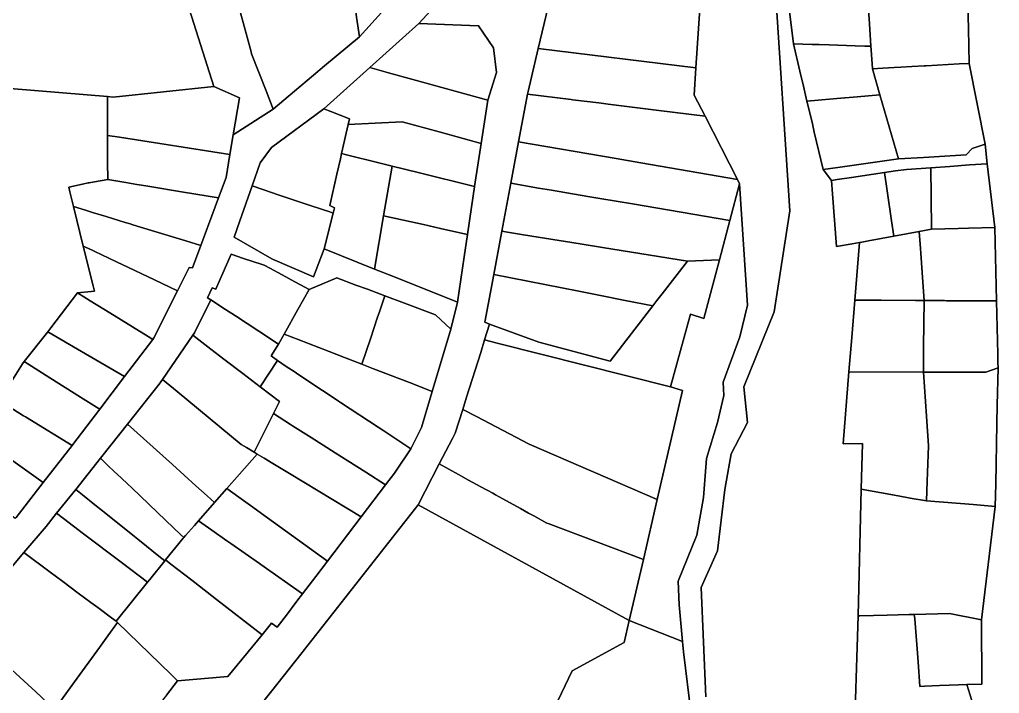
# Model space of a CAD drawing. Header units: inches. Extents: x 469449 to 472390, y 1000542 to 1004361.
# Drawn here: x 470752 to 470988.2, y 1001671.8 to 1001834.2 of the extents above; entities that cross this region are included whole.
import ezdxf

# ---------------------------------------------------------------- set-up
doc = ezdxf.new("R2010")
doc.units = ezdxf.units.IN
doc.header["$MEASUREMENT"] = 0
doc.layers.add('Gulele_10_07_New_Parcel', color=7, linetype='Continuous')

msp = doc.modelspace()

# ---------------------------------------------------------------- linework, layer by layer
at = {"layer": 'Gulele_10_07_New_Parcel'}
for points in [[(470988.89, 1001646.61), (470986.56, 1001654.06), (470981.96, 1001668.75), (470980.35, 1001673.89), (470984.01, 1001674.03), (470983.89, 1001689.52), (470987.23, 1001716.87), (470987.33, 1001722.22), (470987.62, 1001736.83), (470987.71, 1001741.26), (470987.89, 1001750.27), (470987.86, 1001751.57), (470987.82, 1001753.54), (470987.53, 1001766.4), (470987.13, 1001784.09), (470985.31, 1001799.48), (470984.75, 1001804.24), (470980.94, 1001823.68), (470980.74, 1001831.99), (470980.52, 1001841.21), (470979.75, 1001873.34), (470979.08, 1001895.18), (470986.58, 1001913.88), (471009.39, 1001948)], [(470805, 1001836.73), (470806.35, 1001831.8), (470807.8, 1001826.5), (470807.93, 1001826), (470811.41, 1001817.07), (470813.13, 1001812.68), (470803.49, 1001806.44), (470804.98, 1001815.36), (470798.86, 1001818.14), (470769.96, 1001909.06)], [(470860.54, 1001846.72), (470848.22, 1001833.29), (470836.42, 1001822.69), (470825.37, 1001812.75), (470812.7, 1001803.42), (470810, 1001799.69), (470808.04, 1001794.13), (470805.06, 1001785.68), (470803.7, 1001781.81), (470812.83, 1001776.54), (470812.95, 1001776.47), (470822.88, 1001772.2), (470825.44, 1001778.93), (470837.59, 1001774.08), (470842.14, 1001772.26), (470857.55, 1001766.11), (470855.95, 1001759.63), (470852.24, 1001763.05), (470844.79, 1001765.85), (470840.02, 1001767.64), (470835.84, 1001769.22), (470833.1, 1001770.24), (470828.47, 1001771.99), (470821.78, 1001769.17), (470817.45, 1001771.52), (470816.22, 1001772.18), (470814.22, 1001773.27), (470812.5, 1001774.2), (470810.99, 1001775.01), (470810.51, 1001775.17), (470805.99, 1001776.66), (470803.02, 1001777.65), (470802.22, 1001775.83), (470799.48, 1001769.66), (470799.28, 1001769.21), (470798.46, 1001769.6), (470797.33, 1001767.11), (470798.14, 1001766.65), (470794.19, 1001758.71), (470793.79, 1001758.12), (470786.43, 1001747.45), (470785.65, 1001746.32), (470777.99, 1001736.68), (470774, 1001731.65), (470771.47, 1001728.47), (470765.52, 1001720.97), (470760.93, 1001715.2), (470758.39, 1001712), (470753.05, 1001705.75), (470747.26, 1001698.95)], [(470787.41, 1001671.33), (470790.1, 1001674.83), (470802.24, 1001675.82), (470810.46, 1001685.89), (470812.74, 1001688.68), (470814.12, 1001687.75), (470816.31, 1001690.62), (470818.87, 1001694), (470820.21, 1001695.76), (470823.39, 1001699.95), (470826.21, 1001703.65), (470834.36, 1001714.37), (470840.23, 1001722.09), (470842.35, 1001724.88), (470842.67, 1001725.35), (470846.35, 1001730.71), (470848.51, 1001735.07), (470848.9, 1001735.85), (470851.49, 1001744.6), (470855.95, 1001759.63), (470857.55, 1001766.11), (470859.17, 1001777.05), (470859.98, 1001782.44), (470860.96, 1001789.05), (470861.68, 1001793.88), (470861.69, 1001793.99), (470863.29, 1001804.4), (470864.88, 1001814.78), (470866.98, 1001821.51), (470866.27, 1001827.42), (470862.6, 1001832.72), (470848.22, 1001833.29), (470860.54, 1001846.72)], [(470915.79, 1001651.56), (470912.09, 1001681.76), (470911.85, 1001684.29), (470911.02, 1001693.15), (470910.81, 1001698.85), (470915.29, 1001709.96), (470916.86, 1001719), (470917.57, 1001728.4), (470920.28, 1001737.09), (470921.77, 1001743.64), (470921.63, 1001746.78), (470925.62, 1001757.74), (470927.47, 1001765.36), (470925.6, 1001794.67), (470925.08, 1001795.69), (470917.25, 1001810.93), (470914.64, 1001816.03), (470915.07, 1001822.58), (470916.63, 1001846.43)], [(470751.17, 1001714.18), (470757.71, 1001722.6), (470764.65, 1001731.53), (470764.84, 1001731.76), (470771.31, 1001740.3), (470777.28, 1001748.16), (470784.09, 1001757.13), (470784.34, 1001757.47), (470790.06, 1001768.87), (470792.88, 1001774.49), (470793.67, 1001774.35), (470795.68, 1001779.78), (470799.95, 1001791.26), (470801.78, 1001796.2), (470802.71, 1001801.74), (470803.49, 1001806.44), (470813.13, 1001812.68), (470818.29, 1001817), (470822.89, 1001820.84), (470825.54, 1001823.06), (470833.91, 1001830.05), (470844.56, 1001841.91)], [(470934.07, 1001843.48), (470937.72, 1001788.09), (470933.88, 1001763.8), (470926.61, 1001745.71), (470927.47, 1001737.09), (470923.55, 1001729.54), (470921.99, 1001720.93), (470920.28, 1001706.11), (470916.29, 1001697.28), (470917.43, 1001670.93)], [(470917.43, 1001670.93), (470916.29, 1001697.28), (470920.28, 1001706.11), (470921.99, 1001720.93), (470923.55, 1001729.54), (470927.47, 1001737.09), (470926.61, 1001745.71), (470933.88, 1001763.8), (470937.72, 1001788.09), (470934.07, 1001843.48)], [(470936.72, 1001843.42), (470938.56, 1001828.4), (470940.11, 1001821.84), (470940.98, 1001818.15), (470941.82, 1001814.6), (470942.73, 1001810.76), (470943.13, 1001809.09), (470943.59, 1001807.13), (470945.73, 1001798.1), (470947.73, 1001795.45), (470947.97, 1001792.26), (470948.93, 1001779.49), (470952.75, 1001780.19), (470954.49, 1001780.51), (470953.36, 1001766.58), (470952.63, 1001757.61), (470951.96, 1001749.29), (470950.56, 1001731.93), (470955.18, 1001731.99), (470954.91, 1001720.99), (470954.16, 1001690.45), (470953.15, 1001657.85)], [(470880.4, 1001841.38), (470877.05, 1001827.25), (470874.6, 1001816.88), (470874.48, 1001816.27), (470872.32, 1001804.8), (470870.44, 1001794.78), (470868.26, 1001783.2), (470866.3, 1001772.79), (470864.13, 1001761.27), (470865.32, 1001760.82), (470864.11, 1001756.99), (470863.16, 1001753.97), (470859.76, 1001743.21), (470858.83, 1001740.26), (470857.01, 1001734.5), (470856.37, 1001733.25), (470853.19, 1001727.1), (470848.08, 1001717.23), (470819.78, 1001681.24), (470814.36, 1001674.35), (470810.35, 1001669.25)], [(470727.17, 1001819.5), (470773.22, 1001815.68), (470773.22, 1001814.39), (470773.23, 1001807.06), (470773.23, 1001806.32), (470773.23, 1001799.91), (470773.24, 1001795.67), (470770.08, 1001795.12), (470768.79, 1001794.89), (470768.57, 1001794.85), (470767.18, 1001794.55), (470763.87, 1001793.82), (470764.14, 1001792.74), (470765.03, 1001789.14), (470767.36, 1001779.63), (470769.73, 1001770.02), (470770.03, 1001768.79), (470769.26, 1001768.71), (470765.94, 1001768.36), (470759.53, 1001759.93), (470758.77, 1001758.96), (470753.12, 1001751.81), (470752.7, 1001751.27), (470750.28, 1001747.36)], [(470870.57, 1001646.56), (470885.24, 1001677.25), (470897.77, 1001684.08), (470898.99, 1001689.36), (470911.85, 1001684.29), (470912.09, 1001681.76), (470915.79, 1001651.56)], [(470749.14, 1001678.37), (470755.89, 1001672.12), (470760.44, 1001667.9)]]:
    msp.add_lwpolyline(points, dxfattribs=at)
for points in [[(470798.86, 1001818.14), (470774.52, 1001815.57), (470773.22, 1001815.68), (470727.17, 1001819.5), (470704.97, 1001821.34), (470700.91, 1001835.3), (470724.97, 1001847.76), (470725.9, 1001866.2), (470727.2, 1001888.2), (470727.25, 1001888.98), (470738.43, 1001897.88), (470759.64, 1001904.72), (470769.96, 1001909.06)], [(470818.29, 1001817), (470813.13, 1001812.68), (470811.41, 1001817.07), (470807.93, 1001826), (470807.8, 1001826.5), (470806.35, 1001831.8), (470805, 1001836.73), (470803.8, 1001841.09), (470829.87, 1001850.04), (470831.86, 1001847.02), (470833.2, 1001834.82), (470833.91, 1001830.05), (470825.54, 1001823.06), (470822.89, 1001820.84)], [(470844.56, 1001841.91), (470833.91, 1001830.05), (470833.2, 1001834.82), (470831.86, 1001847.02), (470834.31, 1001843.33), (470838.76, 1001841.55), (470844.45, 1001843.48)], [(470916.63, 1001846.43), (470915.07, 1001822.58), (470877.05, 1001827.25), (470880.4, 1001841.38), (470899.76, 1001841.23), (470899.96, 1001842.12), (470900.17, 1001843), (470901.2, 1001847.51)], [(470960.08, 1001822.53), (470957.59, 1001822.39), (470957.29, 1001826.93), (470957.23, 1001827.8), (470956.87, 1001833.18), (470956.33, 1001841.44), (470956.27, 1001844.06), (470959.58, 1001843.67), (470964.63, 1001843.08), (470970.5, 1001842.39), (470974.27, 1001841.94), (470980.52, 1001841.21), (470980.74, 1001831.99), (470980.94, 1001823.68), (470978.55, 1001823.55), (470970.57, 1001823.11), (470970.11, 1001823.09), (470967.1, 1001822.92), (470964.44, 1001822.77), (470962.86, 1001822.69)], [(470956.87, 1001833.18), (470957.23, 1001827.8), (470955.74, 1001827.85), (470953.45, 1001827.92), (470947.15, 1001828.12), (470944.75, 1001828.2), (470943.07, 1001828.25), (470938.56, 1001828.4), (470936.72, 1001843.42), (470956.33, 1001841.44)], [(470866.98, 1001821.51), (470864.88, 1001814.78), (470846.79, 1001819.81), (470840.9, 1001821.44), (470836.42, 1001822.69), (470848.22, 1001833.29), (470862.6, 1001832.72), (470866.27, 1001827.42)], [(470950.91, 1001815.37), (470941.82, 1001814.6), (470940.98, 1001818.15), (470940.11, 1001821.84), (470938.56, 1001828.4), (470943.07, 1001828.25), (470944.75, 1001828.2), (470947.15, 1001828.12), (470953.45, 1001827.92), (470955.74, 1001827.85), (470957.23, 1001827.8), (470957.29, 1001826.93), (470957.59, 1001822.39), (470959.41, 1001816.08), (470953.95, 1001815.62), (470951.03, 1001815.38)], [(470914.64, 1001816.03), (470917.25, 1001810.93), (470906.09, 1001812.32), (470899.01, 1001813.21), (470893.89, 1001813.85), (470891.64, 1001814.13), (470885.31, 1001814.92), (470884.97, 1001814.96), (470874.48, 1001816.27), (470874.6, 1001816.88), (470877.05, 1001827.25), (470915.07, 1001822.58)], [(470864.88, 1001814.78), (470863.29, 1001804.4), (470853.12, 1001807.16), (470844.2, 1001809.58), (470831.21, 1001808.91), (470831.53, 1001810.33), (470827.04, 1001812.09), (470825.37, 1001812.75), (470836.42, 1001822.69), (470840.9, 1001821.44), (470846.79, 1001819.81)], [(470969.91, 1001800.99), (470963.88, 1001800.63), (470959.41, 1001816.08), (470957.59, 1001822.39), (470960.08, 1001822.53), (470962.86, 1001822.69), (470964.44, 1001822.77), (470967.1, 1001822.92), (470970.11, 1001823.09), (470970.57, 1001823.11), (470978.55, 1001823.55), (470980.94, 1001823.68), (470984.75, 1001804.24), (470981.62, 1001803.13), (470980.17, 1001801.62)], [(470798.86, 1001818.14), (470804.98, 1001815.36), (470803.49, 1001806.44), (470802.71, 1001801.74), (470776.07, 1001805.87), (470773.23, 1001806.32), (470773.23, 1001807.06), (470773.22, 1001814.39), (470773.22, 1001815.68), (470774.52, 1001815.57)], [(470917.25, 1001810.93), (470925.08, 1001795.69), (470901.74, 1001799.72), (470895.8, 1001800.74), (470872.32, 1001804.8), (470874.48, 1001816.27), (470884.97, 1001814.96), (470885.31, 1001814.92), (470891.64, 1001814.13), (470893.89, 1001813.85), (470899.01, 1001813.21), (470906.09, 1001812.32)], [(470949.24, 1001798.59), (470945.73, 1001798.1), (470943.59, 1001807.13), (470943.13, 1001809.09), (470942.73, 1001810.76), (470941.82, 1001814.6), (470950.91, 1001815.37), (470951.03, 1001815.38), (470953.95, 1001815.62), (470959.41, 1001816.08), (470963.88, 1001800.63)], [(470827.94, 1001788.83), (470827.62, 1001787.57), (470826.79, 1001787.85), (470825.04, 1001788.43), (470821.6, 1001789.59), (470814.09, 1001792.1), (470813.01, 1001792.47), (470808.04, 1001794.13), (470810, 1001799.69), (470812.7, 1001803.42), (470825.37, 1001812.75), (470827.04, 1001812.09), (470831.53, 1001810.33), (470831.21, 1001808.91), (470829.63, 1001801.94), (470829.35, 1001800.69), (470828.5, 1001796.94), (470826.8, 1001789.4)], [(470863.29, 1001804.4), (470861.69, 1001793.99), (470848.09, 1001797.36), (470841.8, 1001798.92), (470838.26, 1001799.8), (470831.13, 1001801.56), (470829.63, 1001801.94), (470831.21, 1001808.91), (470844.2, 1001809.58), (470853.12, 1001807.16)], [(470801.78, 1001796.2), (470799.95, 1001791.26), (470791.49, 1001792.66), (470782.91, 1001794.07), (470781.39, 1001794.33), (470780.29, 1001794.51), (470777.65, 1001794.94), (470773.24, 1001795.67), (470773.23, 1001799.91), (470773.23, 1001806.32), (470776.07, 1001805.87), (470802.71, 1001801.74)], [(470925.6, 1001794.67), (470923.24, 1001785.78), (470899.75, 1001789.78), (470891.85, 1001791.13), (470888.97, 1001791.62), (470880.23, 1001793.11), (470877.14, 1001793.63), (470870.44, 1001794.78), (470872.32, 1001804.8), (470895.8, 1001800.74), (470901.74, 1001799.72), (470925.08, 1001795.69)], [(470985.31, 1001799.48), (470980.98, 1001799.18), (470976.24, 1001798.85), (470971.65, 1001798.53), (470965.8, 1001798.12), (470963.19, 1001797.74), (470960.49, 1001797.34), (470952.59, 1001796.17), (470949.07, 1001795.65), (470947.73, 1001795.45), (470945.73, 1001798.1), (470949.24, 1001798.59), (470963.88, 1001800.63), (470969.91, 1001800.99), (470980.17, 1001801.62), (470981.62, 1001803.13), (470984.75, 1001804.24)], [(470839.77, 1001786.95), (470837.59, 1001774.08), (470825.44, 1001778.93), (470827.62, 1001787.57), (470827.94, 1001788.83), (470826.8, 1001789.4), (470828.5, 1001796.94), (470829.35, 1001800.69), (470829.63, 1001801.94), (470831.13, 1001801.56), (470838.26, 1001799.8), (470841.8, 1001798.92)], [(470978.25, 1001783.86), (470971.88, 1001783.69), (470971.76, 1001791.47), (470971.65, 1001798.53), (470976.24, 1001798.85), (470980.98, 1001799.18), (470985.31, 1001799.48), (470987.13, 1001784.09), (470980.81, 1001783.93)], [(470860.96, 1001789.05), (470859.98, 1001782.44), (470855.99, 1001783.33), (470853.44, 1001783.9), (470849.37, 1001784.81), (470844.56, 1001785.88), (470839.77, 1001786.95), (470841.8, 1001798.92), (470848.09, 1001797.36), (470861.69, 1001793.99), (470861.68, 1001793.88)], [(470952.75, 1001780.19), (470948.93, 1001779.49), (470947.97, 1001792.26), (470947.73, 1001795.45), (470949.07, 1001795.65), (470952.59, 1001796.17), (470960.49, 1001797.34), (470961.14, 1001792.97), (470962.2, 1001785.75), (470962.74, 1001782.02), (470956.66, 1001780.91), (470955.05, 1001780.61), (470954.49, 1001780.51)], [(470968.86, 1001783.14), (470962.74, 1001782.02), (470962.2, 1001785.75), (470961.14, 1001792.97), (470960.49, 1001797.34), (470963.19, 1001797.74), (470965.8, 1001798.12), (470971.65, 1001798.53), (470971.76, 1001791.47), (470971.88, 1001783.69)], [(470799.95, 1001791.26), (470795.68, 1001779.78), (470792.06, 1001780.88), (470783.77, 1001783.42), (470779.3, 1001784.78), (470778.63, 1001784.99), (470777.47, 1001785.34), (470772.85, 1001786.75), (470769.58, 1001787.75), (470767.9, 1001788.26), (470765.03, 1001789.14), (470764.14, 1001792.74), (470763.87, 1001793.82), (470767.18, 1001794.55), (470768.57, 1001794.85), (470768.79, 1001794.89), (470770.08, 1001795.12), (470773.24, 1001795.67), (470777.65, 1001794.94), (470780.29, 1001794.51), (470781.39, 1001794.33), (470782.91, 1001794.07), (470791.49, 1001792.66)], [(470920.74, 1001776.35), (470913.01, 1001776.03), (470901.56, 1001777.86), (470892.53, 1001779.31), (470887.17, 1001780.17), (470873.5, 1001782.36), (470869.64, 1001782.97), (470868.26, 1001783.2), (470870.44, 1001794.78), (470877.14, 1001793.63), (470880.23, 1001793.11), (470888.97, 1001791.62), (470891.85, 1001791.13), (470899.75, 1001789.78), (470923.24, 1001785.78)], [(470911.85, 1001684.29), (470898.99, 1001689.36), (470902.38, 1001704.07), (470905.73, 1001718.56), (470911.79, 1001744.82), (470908.94, 1001745.68), (470913.78, 1001763.19), (470916.99, 1001762.2), (470920.74, 1001776.35), (470923.24, 1001785.78), (470925.6, 1001794.67), (470927.47, 1001765.36), (470925.62, 1001757.74), (470921.63, 1001746.78), (470921.77, 1001743.64), (470920.28, 1001737.09), (470917.57, 1001728.4), (470916.86, 1001719), (470915.29, 1001709.96), (470910.81, 1001698.85), (470911.02, 1001693.15)], [(470825.44, 1001778.93), (470822.88, 1001772.2), (470812.95, 1001776.47), (470812.83, 1001776.54), (470803.7, 1001781.81), (470805.06, 1001785.68), (470808.04, 1001794.13), (470813.01, 1001792.47), (470814.09, 1001792.1), (470821.6, 1001789.59), (470825.04, 1001788.43), (470826.79, 1001787.85), (470827.62, 1001787.57)], [(470795.68, 1001779.78), (470793.67, 1001774.35), (470792.88, 1001774.49), (470790.06, 1001768.87), (470784.5, 1001771.5), (470776.73, 1001775.19), (470775.55, 1001775.75), (470773.49, 1001776.73), (470770.16, 1001778.31), (470769.3, 1001778.71), (470767.36, 1001779.63), (470765.03, 1001789.14), (470767.9, 1001788.26), (470769.58, 1001787.75), (470772.85, 1001786.75), (470777.47, 1001785.34), (470778.63, 1001784.99), (470779.3, 1001784.78), (470783.77, 1001783.42), (470792.06, 1001780.88)], [(470859.17, 1001777.05), (470857.55, 1001766.11), (470842.14, 1001772.26), (470837.59, 1001774.08), (470839.77, 1001786.95), (470844.56, 1001785.88), (470849.37, 1001784.81), (470853.44, 1001783.9), (470855.99, 1001783.33), (470859.98, 1001782.44)], [(470905.66, 1001766.48), (470904.7, 1001765.22), (470898.03, 1001766.54), (470892.09, 1001767.71), (470886.85, 1001768.74), (470866.3, 1001772.79), (470868.26, 1001783.2), (470869.64, 1001782.97), (470873.5, 1001782.36), (470887.17, 1001780.17), (470892.53, 1001779.31), (470901.56, 1001777.86), (470913.01, 1001776.03), (470906.92, 1001768.11)], [(470969.75, 1001770.92), (470970.08, 1001766.49), (470967.99, 1001766.5), (470959.7, 1001766.55), (470957.56, 1001766.56), (470953.36, 1001766.58), (470954.49, 1001780.51), (470955.05, 1001780.61), (470956.66, 1001780.91), (470962.74, 1001782.02), (470968.86, 1001783.14), (470969.16, 1001779.01), (470969.25, 1001777.88)], [(470987.13, 1001784.09), (470987.53, 1001766.4), (470985.79, 1001766.41), (470975.43, 1001766.46), (470975.01, 1001766.47), (470974.13, 1001766.47), (470970.08, 1001766.49), (470969.75, 1001770.92), (470969.25, 1001777.88), (470969.16, 1001779.01), (470968.86, 1001783.14), (470971.88, 1001783.69), (470978.25, 1001783.86), (470980.81, 1001783.93)], [(470784.34, 1001757.47), (470784.09, 1001757.13), (470782.96, 1001757.83), (470772.73, 1001764.16), (470772.29, 1001764.43), (470769.01, 1001766.46), (470765.94, 1001768.36), (470769.26, 1001768.71), (470770.03, 1001768.79), (470769.73, 1001770.02), (470767.36, 1001779.63), (470769.3, 1001778.71), (470770.16, 1001778.31), (470773.49, 1001776.73), (470775.55, 1001775.75), (470776.73, 1001775.19), (470784.5, 1001771.5), (470790.06, 1001768.87)], [(470817.45, 1001771.52), (470821.78, 1001769.17), (470819.08, 1001764.33), (470815.77, 1001758.39), (470814.45, 1001756), (470809.7, 1001759.1), (470804.07, 1001762.77), (470801.64, 1001764.36), (470798.14, 1001766.65), (470797.33, 1001767.11), (470798.46, 1001769.6), (470799.28, 1001769.21), (470799.48, 1001769.66), (470802.22, 1001775.83), (470803.02, 1001777.65), (470805.99, 1001776.66), (470810.51, 1001775.17), (470810.99, 1001775.01), (470812.5, 1001774.2), (470814.22, 1001773.27), (470816.22, 1001772.18)], [(470908.94, 1001745.68), (470867.1, 1001756.24), (470864.11, 1001756.99), (470865.32, 1001760.82), (470877.2, 1001756.5), (470894.42, 1001751.87), (470904.7, 1001765.22), (470905.66, 1001766.48), (470906.92, 1001768.11), (470913.01, 1001776.03), (470920.74, 1001776.35), (470916.99, 1001762.2), (470913.78, 1001763.19)], [(470836.66, 1001757.51), (470834.54, 1001751.14), (470830.34, 1001752.77), (470826.65, 1001754.19), (470819.2, 1001757.07), (470815.77, 1001758.39), (470819.08, 1001764.33), (470821.78, 1001769.17), (470828.47, 1001771.99), (470833.1, 1001770.24), (470835.84, 1001769.22), (470840.02, 1001767.64), (470838.82, 1001764.03), (470838.23, 1001762.25)], [(470904.7, 1001765.22), (470894.42, 1001751.87), (470877.2, 1001756.5), (470865.32, 1001760.82), (470864.13, 1001761.27), (470866.3, 1001772.79), (470886.85, 1001768.74), (470892.09, 1001767.71), (470898.03, 1001766.54)], [(470784.09, 1001757.13), (470777.28, 1001748.16), (470766.91, 1001754.21), (470758.77, 1001758.96), (470759.53, 1001759.93), (470765.94, 1001768.36), (470769.01, 1001766.46), (470772.29, 1001764.43), (470772.73, 1001764.16), (470782.96, 1001757.83)], [(470814.15, 1001752), (470810.03, 1001745.66), (470805.84, 1001748.88), (470801.26, 1001752.39), (470798.1, 1001754.81), (470793.79, 1001758.12), (470794.19, 1001758.71), (470798.14, 1001766.65), (470801.64, 1001764.36), (470804.07, 1001762.77), (470809.7, 1001759.1), (470814.45, 1001756), (470812.66, 1001753.14)], [(470855.95, 1001759.63), (470851.49, 1001744.6), (470845.97, 1001746.73), (470837.34, 1001750.06), (470836.92, 1001750.23), (470834.54, 1001751.14), (470836.66, 1001757.51), (470838.23, 1001762.25), (470838.82, 1001764.03), (470840.02, 1001767.64), (470844.79, 1001765.85), (470852.24, 1001763.05)], [(470969.96, 1001755.35), (470969.9, 1001749.25), (470951.96, 1001749.29), (470952.63, 1001757.61), (470953.36, 1001766.58), (470957.56, 1001766.56), (470959.7, 1001766.55), (470967.99, 1001766.5), (470970.08, 1001766.49)], [(470987.89, 1001750.27), (470984.94, 1001749.22), (470980.3, 1001749.23), (470969.9, 1001749.25), (470969.96, 1001755.35), (470970.08, 1001766.49), (470974.13, 1001766.47), (470975.01, 1001766.47), (470975.43, 1001766.46), (470985.79, 1001766.41), (470987.53, 1001766.4), (470987.82, 1001753.54), (470987.86, 1001751.57)], [(470766.91, 1001754.21), (470777.28, 1001748.16), (470771.31, 1001740.3), (470770.56, 1001740.78), (470766.69, 1001743.23), (470759.31, 1001747.89), (470753.12, 1001751.81), (470758.77, 1001758.96)], [(470810.64, 1001734.13), (470808.54, 1001729.94), (470806.68, 1001731.06), (470805.44, 1001731.81), (470789.97, 1001744.54), (470786.43, 1001747.45), (470793.79, 1001758.12), (470798.1, 1001754.81), (470801.26, 1001752.39), (470805.84, 1001748.88), (470810.03, 1001745.66), (470814.66, 1001742.12), (470813.21, 1001739.23)], [(470848.51, 1001735.07), (470846.35, 1001730.71), (470839.78, 1001735.06), (470838.43, 1001735.95), (470829.4, 1001741.92), (470828.9, 1001742.25), (470826.91, 1001743.57), (470823.21, 1001746.01), (470818.72, 1001748.98), (470818.16, 1001749.35), (470816.3, 1001750.58), (470814.15, 1001752), (470812.66, 1001753.14), (470814.45, 1001756), (470815.77, 1001758.39), (470819.2, 1001757.07), (470826.65, 1001754.19), (470830.34, 1001752.77), (470834.54, 1001751.14), (470836.92, 1001750.23), (470837.34, 1001750.06), (470845.97, 1001746.73), (470851.49, 1001744.6), (470848.9, 1001735.85)], [(470911.79, 1001744.82), (470905.73, 1001718.56), (470874.85, 1001731.86), (470862.15, 1001738.53), (470858.83, 1001740.26), (470859.76, 1001743.21), (470863.16, 1001753.97), (470864.11, 1001756.99), (470867.1, 1001756.24), (470908.94, 1001745.68)], [(470764.84, 1001731.76), (470764.65, 1001731.53), (470760.1, 1001734.33), (470753.42, 1001738.44), (470752.97, 1001738.71), (470747.15, 1001742.29), (470750.28, 1001747.36), (470752.7, 1001751.27), (470753.12, 1001751.81), (470759.31, 1001747.89), (470766.69, 1001743.23), (470770.56, 1001740.78), (470771.31, 1001740.3)], [(470842.35, 1001724.88), (470840.23, 1001722.09), (470835.45, 1001725.12), (470831.16, 1001727.84), (470828.07, 1001729.8), (470822.28, 1001733.47), (470817.82, 1001736.3), (470817.33, 1001736.62), (470813.21, 1001739.23), (470814.66, 1001742.12), (470810.03, 1001745.66), (470814.15, 1001752), (470816.3, 1001750.58), (470818.16, 1001749.35), (470818.72, 1001748.98), (470823.21, 1001746.01), (470826.91, 1001743.57), (470828.9, 1001742.25), (470829.4, 1001741.92), (470838.43, 1001735.95), (470839.78, 1001735.06), (470846.35, 1001730.71), (470842.67, 1001725.35)], [(470987.89, 1001750.27), (470987.71, 1001741.26), (470987.62, 1001736.83), (470987.33, 1001722.22), (470987.23, 1001716.87), (470981.9, 1001717.3), (470970.61, 1001718.19), (470970.8, 1001722.96), (470970.88, 1001725.03), (470971.14, 1001731.48), (470970.64, 1001738.65), (470970.4, 1001742.18), (470969.9, 1001749.25), (470980.3, 1001749.23), (470984.94, 1001749.22)], [(470801.99, 1001721.19), (470799, 1001717.8), (470797.2, 1001719.43), (470794.52, 1001721.83), (470788.85, 1001726.93), (470777.99, 1001736.68), (470785.65, 1001746.32), (470786.43, 1001747.45), (470789.97, 1001744.54), (470805.44, 1001731.81), (470806.68, 1001731.06), (470808.54, 1001729.94), (470809.29, 1001729.49)], [(470970.64, 1001738.65), (470971.14, 1001731.48), (470970.88, 1001725.03), (470970.8, 1001722.96), (470970.61, 1001718.19), (470966.72, 1001718.88), (470963.8, 1001719.4), (470959.8, 1001720.12), (470954.91, 1001720.99), (470955.18, 1001731.99), (470950.56, 1001731.93), (470951.96, 1001749.29), (470969.9, 1001749.25), (470970.4, 1001742.18)], [(470764.65, 1001731.53), (470757.71, 1001722.6), (470747.58, 1001729.84), (470744.14, 1001732.3), (470741.7, 1001734.04), (470744.37, 1001736.5), (470744.96, 1001737.75), (470746.93, 1001741.95), (470747.15, 1001742.29), (470752.97, 1001738.71), (470753.42, 1001738.44), (470760.1, 1001734.33)], [(470905.73, 1001718.56), (470902.38, 1001704.07), (470879.42, 1001712.74), (470879.12, 1001712.85), (470876.01, 1001714.56), (470874.72, 1001715.27), (470872.76, 1001716.34), (470868.51, 1001718.68), (470866.73, 1001719.66), (470866.08, 1001720.02), (470863.21, 1001721.6), (470860.24, 1001723.22), (470857.85, 1001724.54), (470853.19, 1001727.1), (470856.37, 1001733.25), (470857.01, 1001734.5), (470858.83, 1001740.26), (470862.15, 1001738.53), (470874.85, 1001731.86)], [(470840.23, 1001722.09), (470834.36, 1001714.37), (470817.11, 1001724.77), (470816.68, 1001725.03), (470812.68, 1001727.45), (470811.39, 1001728.22), (470810.98, 1001728.47), (470809.29, 1001729.49), (470808.54, 1001729.94), (470810.64, 1001734.13), (470813.21, 1001739.23), (470817.33, 1001736.62), (470817.82, 1001736.3), (470822.28, 1001733.47), (470828.07, 1001729.8), (470831.16, 1001727.84), (470835.45, 1001725.12)], [(470791.99, 1001709.84), (470791.59, 1001709.38), (470790.83, 1001710.11), (470787.29, 1001713.47), (470779.03, 1001721.3), (470777.99, 1001722.28), (470776.53, 1001723.67), (470774.74, 1001725.37), (470773.39, 1001726.65), (470771.47, 1001728.47), (470774, 1001731.65), (470777.99, 1001736.68), (470788.85, 1001726.93), (470794.52, 1001721.83), (470797.2, 1001719.43), (470799, 1001717.8), (470795.14, 1001713.41), (470794.14, 1001712.28)], [(470751.17, 1001714.18), (470750.94, 1001713.92), (470746.92, 1001716.97), (470746.82, 1001717.04), (470739.6, 1001722.51), (470739.24, 1001722.69), (470735.65, 1001724.54), (470734.8, 1001725.64), (470735.21, 1001727.57), (470735.45, 1001728.73), (470735.83, 1001730.51), (470736.36, 1001732.97), (470736.5, 1001733.83), (470741.7, 1001734.04), (470744.14, 1001732.3), (470747.58, 1001729.84), (470757.71, 1001722.6)], [(470787.18, 1001703.94), (470787.01, 1001703.73), (470785.55, 1001704.9), (470780.91, 1001708.63), (470779.71, 1001709.58), (470772.41, 1001715.44), (470771.95, 1001715.81), (470770.16, 1001717.25), (470767.2, 1001719.62), (470765.52, 1001720.97), (470771.47, 1001728.47), (470773.39, 1001726.65), (470774.74, 1001725.37), (470776.53, 1001723.67), (470777.99, 1001722.28), (470779.03, 1001721.3), (470787.29, 1001713.47), (470790.83, 1001710.11), (470791.59, 1001709.38), (470791.41, 1001709.17)], [(470834.36, 1001714.37), (470826.21, 1001703.65), (470810.36, 1001715.13), (470808.25, 1001716.66), (470804.88, 1001719.1), (470801.99, 1001721.19), (470809.29, 1001729.49), (470810.98, 1001728.47), (470811.39, 1001728.22), (470812.68, 1001727.45), (470816.68, 1001725.03), (470817.11, 1001724.77)], [(470902.38, 1001704.07), (470898.99, 1001689.36), (470848.08, 1001717.23), (470853.19, 1001727.1), (470857.85, 1001724.54), (470860.24, 1001723.22), (470863.21, 1001721.6), (470866.08, 1001720.02), (470866.73, 1001719.66), (470868.51, 1001718.68), (470872.76, 1001716.34), (470874.72, 1001715.27), (470876.01, 1001714.56), (470879.12, 1001712.85), (470879.42, 1001712.74)], [(470823.39, 1001699.95), (470820.21, 1001695.76), (470810.17, 1001702.83), (470809.84, 1001703.06), (470802.92, 1001707.93), (470801.99, 1001708.59), (470798.33, 1001711.16), (470795.14, 1001713.41), (470799, 1001717.8), (470801.99, 1001721.19), (470804.88, 1001719.1), (470808.25, 1001716.66), (470810.36, 1001715.13), (470826.21, 1001703.65)], [(470783.38, 1001699.23), (470782.83, 1001698.56), (470776.46, 1001703.4), (470767.42, 1001710.27), (470762.6, 1001713.93), (470760.93, 1001715.2), (470765.52, 1001720.97), (470767.2, 1001719.62), (470770.16, 1001717.25), (470771.95, 1001715.81), (470772.41, 1001715.44), (470779.71, 1001709.58), (470780.91, 1001708.63), (470785.55, 1001704.9), (470787.01, 1001703.73)], [(470987.23, 1001716.87), (470983.89, 1001689.52), (470976.21, 1001691.03), (470967.71, 1001690.81), (470966.5, 1001690.78), (470961.2, 1001690.64), (470954.57, 1001690.46), (470954.16, 1001690.45), (470954.91, 1001720.99), (470959.8, 1001720.12), (470963.8, 1001719.4), (470966.72, 1001718.88), (470970.61, 1001718.19), (470981.9, 1001717.3)], [(470870.57, 1001646.56), (470836.98, 1001642.64), (470830, 1001646.06), (470825.23, 1001640.65), (470789.89, 1001636.98), (470786.65, 1001638.21), (470792.67, 1001646.26), (470797.17, 1001652.29), (470800.2, 1001656.33), (470805.55, 1001663.14), (470806.28, 1001664.07), (470810.35, 1001669.25), (470814.36, 1001674.35), (470819.78, 1001681.24), (470848.08, 1001717.23), (470898.99, 1001689.36), (470897.77, 1001684.08), (470885.24, 1001677.25)], [(470782.83, 1001698.56), (470775.25, 1001689.16), (470774.13, 1001690), (470770.83, 1001692.46), (470769.17, 1001693.7), (470766.15, 1001695.96), (470762.43, 1001698.74), (470759.37, 1001701.03), (470753.05, 1001705.75), (470758.39, 1001712), (470760.93, 1001715.2), (470762.6, 1001713.93), (470767.42, 1001710.27), (470776.46, 1001703.4)], [(470816.31, 1001690.62), (470814.12, 1001687.75), (470812.74, 1001688.68), (470810.46, 1001685.89), (470799.49, 1001694.4), (470794.22, 1001698.48), (470793.5, 1001699.04), (470788.45, 1001702.95), (470787.18, 1001703.94), (470791.41, 1001709.17), (470791.59, 1001709.38), (470791.99, 1001709.84), (470794.14, 1001712.28), (470795.14, 1001713.41), (470798.33, 1001711.16), (470801.99, 1001708.59), (470802.92, 1001707.93), (470809.84, 1001703.06), (470810.17, 1001702.83), (470820.21, 1001695.76), (470818.87, 1001694)], [(470765.27, 1001674.56), (470760.44, 1001667.9), (470755.89, 1001672.12), (470749.14, 1001678.37), (470744.49, 1001682.68), (470741.39, 1001685.55), (470738.28, 1001688.43), (470747.26, 1001698.95), (470753.05, 1001705.75), (470759.37, 1001701.03), (470762.43, 1001698.74), (470766.15, 1001695.96), (470769.17, 1001693.7), (470770.83, 1001692.46), (470774.13, 1001690), (470775.25, 1001689.16), (470775.59, 1001688.83), (470773.27, 1001685.63), (470771.26, 1001682.84)], [(470802.24, 1001675.82), (470790.1, 1001674.83), (470788.58, 1001676.3), (470783.31, 1001681.38), (470775.59, 1001688.83), (470775.25, 1001689.16), (470782.83, 1001698.56), (470783.38, 1001699.23), (470787.01, 1001703.73), (470787.18, 1001703.94), (470788.45, 1001702.95), (470793.5, 1001699.04), (470794.22, 1001698.48), (470799.49, 1001694.4), (470810.46, 1001685.89)], [(470968.61, 1001679.39), (470969.07, 1001673.45), (470970.23, 1001673.5), (470973.81, 1001673.64), (470976.11, 1001673.73), (470978.4, 1001673.81), (470980.35, 1001673.89), (470981.96, 1001668.75), (470986.56, 1001654.06), (470988.89, 1001646.61), (470980.1, 1001646.67), (470978.02, 1001646.69), (470974.59, 1001646.71), (470954.31, 1001646.85), (470953.15, 1001657.85), (470954.16, 1001690.45), (470954.57, 1001690.46), (470961.2, 1001690.64), (470966.5, 1001690.78), (470967.71, 1001690.81), (470967.8, 1001689.73)], [(470970.23, 1001673.5), (470969.07, 1001673.45), (470968.61, 1001679.39), (470967.8, 1001689.73), (470967.71, 1001690.81), (470976.21, 1001691.03), (470983.89, 1001689.52), (470984.01, 1001674.03), (470980.35, 1001673.89), (470978.4, 1001673.81), (470976.11, 1001673.73), (470973.81, 1001673.64)], [(470782.59, 1001665.07), (470774.65, 1001654.75), (470770.11, 1001658.96), (470763.95, 1001664.66), (470760.44, 1001667.9), (470765.27, 1001674.56), (470771.26, 1001682.84), (470773.27, 1001685.63), (470775.59, 1001688.83), (470783.31, 1001681.38), (470788.58, 1001676.3), (470790.1, 1001674.83), (470787.41, 1001671.33), (470786.16, 1001669.7)]]:
    msp.add_lwpolyline(points, close=True, dxfattribs=at)

doc.saveas('drawing.dxf')
